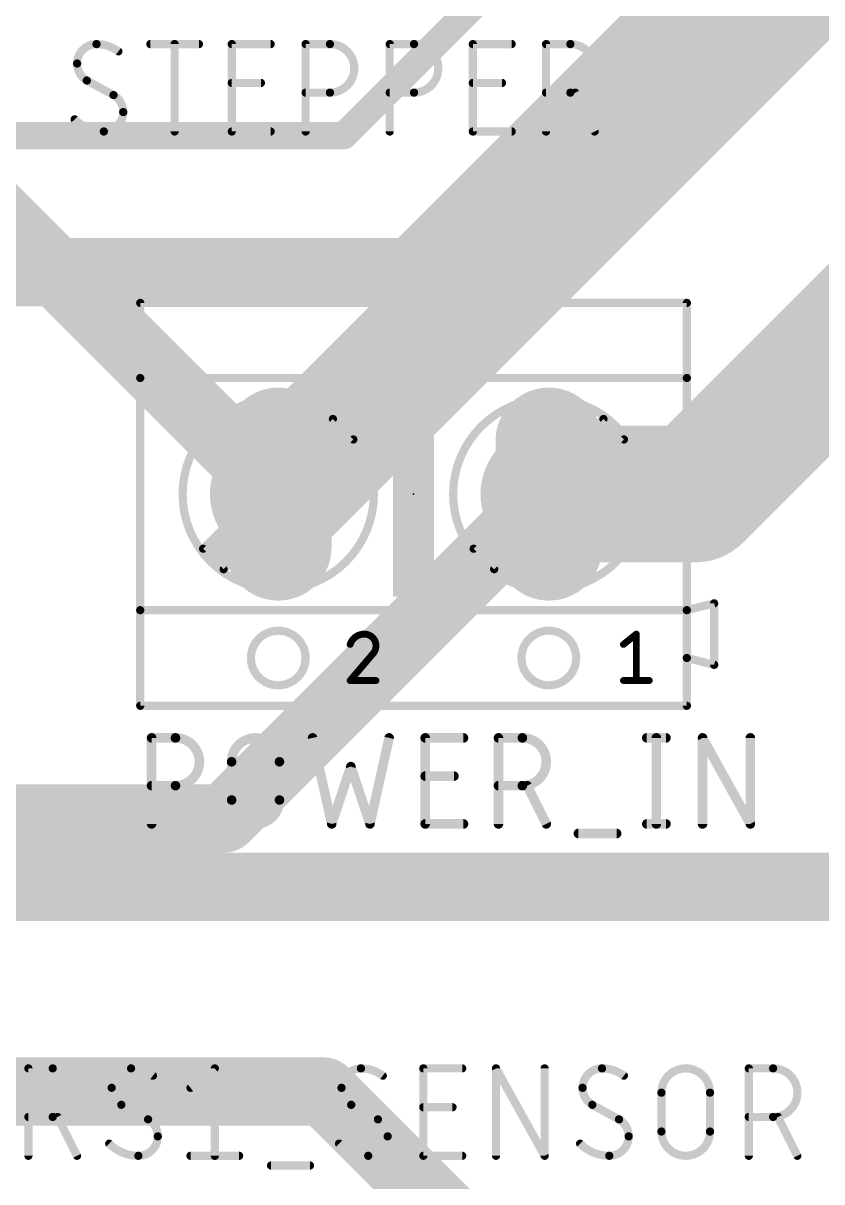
# Model space of a CAD drawing. Extents: x -11 to 111, y 0 to 93.
# Drawn here: x 70.24 to 85.08, y 22.45 to 44 of the extents above; entities that cross this region are included whole.
import ezdxf

# ---------------------------------------------------------------- set-up
doc = ezdxf.new("R2010")
doc.units = 0
for name, color, linetype in [('1', 12, 'CONTINUOUS'), ('16', 132, 'CONTINUOUS'), ('17', 110, 'CONTINUOUS'), ('21', 253, 'CONTINUOUS'), ('23', 53, 'CONTINUOUS'), ('25', 253, 'CONTINUOUS'), ('51', 253, 'CONTINUOUS')]:
    doc.layers.add(name, color=color, linetype=linetype)

# ---------------------------------------------------------------- blocks, each defined once
blk = doc.blocks.new('RECT')
blk.add_solid([(-0.5, -0.5), (0.5, -0.5), (-0.5, 0.5), (0.5, 0.5)])
blk = doc.blocks.new('LONGP100')
at = {"const_width": 1}
blk.add_lwpolyline([(-0.5, 0), (0.5, 0)], dxfattribs=at)
at = {"const_width": 0.5}
for points in [[(-0.5, 0.25, 1), (-0.5, -0.25)], [(0.5, -0.25, 1), (0.5, 0.25)]]:
    blk.add_lwpolyline(points, format="xyb", dxfattribs=at)

msp = doc.modelspace()

# ---------------------------------------------------------------- linework, layer by layer
at = {"layer": '1'}
for points, const_width in [([(76.2, 41.91), (85.09, 50.8)], 0.508), ([(77.47, 39.37), (87.63, 49.53)], 1.27), ([(61.7944, 41.91), (76.2, 41.91)], 0.508), ([(61.7944, 39.37), (77.47, 39.37)], 1.27), ([(67.1284, 27.94), (90.5862, 27.94)], 1.27), ([(68.3984, 24.13), (75.8336, 24.13)], 1.27), ([(87.8224, 12.1412), (75.8336, 24.13)], 1.27)]:
    msp.add_lwpolyline(points, dxfattribs=dict(at, const_width=const_width))
for points, const_width in [([(76.1102, 41.9998, 1), (76.2898, 41.8202)], 0.254), ([(76.2, 41.783, 1), (76.2, 42.037)], 0.254), ([(77.2455, 39.5945, 1), (77.6945, 39.1455)], 0.635), ([(77.47, 39.0525, 1), (77.47, 39.6875)], 0.635), ([(76.0581, 24.3545, 1), (75.6091, 23.9055)], 0.635), ([(75.8336, 23.8125, 1), (75.8336, 24.4475)], 0.635)]:
    msp.add_lwpolyline(points, format="xyb", dxfattribs=dict(at, const_width=const_width))
at = {"layer": '16'}
for points, const_width in [([(93.6952, 53.9569), (74.9808, 35.2425)], 2.54), ([(82.728, 35.2425), (101.4358, 53.9503)], 2.54), ([(74.9808, 35.2425), (69.5833, 40.64)], 1.27), ([(80.01, 35.2425), (82.728, 35.2425)], 2.54), ([(80.01, 35.2425), (73.9775, 29.21)], 1.27), ([(73.9775, 29.21), (68.3984, 29.21)], 1.27)]:
    msp.add_lwpolyline(points, dxfattribs=dict(at, const_width=const_width))
for points, const_width in [([(80.01, 35.8775, 1), (80.01, 34.6075)], 1.27), ([(82.728, 34.6075, 1), (82.728, 35.8775)], 1.27), ([(74.5318, 35.6915, 1), (75.4298, 34.7935)], 1.27), ([(82.2789, 35.6915, 1), (83.177, 34.7935)], 1.27), ([(74.7563, 35.018, 1), (75.2053, 35.467)], 0.635), ([(80.2345, 35.018, 1), (79.7855, 35.467)], 0.635), ([(73.753, 29.4345, 1), (74.202, 28.9855)], 0.635), ([(73.9775, 28.8925, 1), (73.9775, 29.5275)], 0.635)]:
    msp.add_lwpolyline(points, format="xyb", dxfattribs=dict(at, const_width=const_width))
at = {"layer": '21'}
for points, const_width in [([(82.5754, 38.7985), (72.4154, 38.7985)], 0.1524), ([(72.4154, 37.4015), (72.4154, 38.7985)], 0.1524), ([(82.5754, 38.7985), (82.5754, 37.4015)], 0.1524), ([(72.4154, 33.0835), (72.4154, 37.4015)], 0.1524), ([(82.5754, 37.4015), (72.4154, 37.4015)], 0.1524), ([(82.5754, 37.4015), (82.5754, 33.0835)], 0.1524), ([(83.0834, 33.2105), (82.5754, 33.0835)], 0.1524), ([(83.0834, 32.0675), (83.0834, 33.2105)], 0.1524), ([(72.4154, 31.3055), (72.4154, 33.0835)], 0.1524), ([(82.5754, 33.0835), (72.4154, 33.0835)], 0.1524), ([(82.5754, 33.0835), (82.5754, 32.1945)], 0.1524), ([(81.3971, 32.4471), (81.637, 32.639)], 0.127), ([(81.637, 32.639), (81.637, 31.7754)], 0.127), ([(76.7249, 32.2552), (76.3171, 31.7754)], 0.127), ([(82.5754, 32.1945), (83.0834, 32.0675)], 0.1524), ([(82.5754, 32.1945), (82.5754, 31.3055)], 0.1524), ([(76.3171, 31.7754), (76.7969, 31.7754)], 0.127), ([(81.3971, 31.7754), (81.8769, 31.7754)], 0.127), ([(72.4154, 31.3055), (82.5754, 31.3055)], 0.1524)]:
    msp.add_lwpolyline(points, dxfattribs=dict(at, const_width=const_width))
for points, const_width in [([(72.4154, 38.8366, 1), (72.4154, 38.7604)], 0.0762), ([(72.4535, 38.7985, 1), (72.3773, 38.7985)], 0.0762), ([(82.6135, 38.7985, 1), (82.5373, 38.7985)], 0.0762), ([(82.5754, 38.7604, 1), (82.5754, 38.8366)], 0.0762), ([(72.4535, 37.4015, 1), (72.3773, 37.4015)], 0.0762), ([(72.4154, 37.4396, 1), (72.4154, 37.3634)], 0.0762), ([(72.3773, 37.4015, 1), (72.4535, 37.4015)], 0.0762), ([(82.6135, 37.4015, 1), (82.5373, 37.4015)], 0.0762), ([(82.5373, 37.4015, 1), (82.6135, 37.4015)], 0.0762), ([(82.5754, 37.3634, 1), (82.5754, 37.4396)], 0.0762), ([(83.1215, 33.2105, 1), (83.0453, 33.2105)], 0.0762), ([(83.0926, 33.1735, 1), (83.0742, 33.2475)], 0.0762), ([(72.4535, 33.0835, 1), (72.3773, 33.0835)], 0.0762), ([(72.4154, 33.1216, 1), (72.4154, 33.0454)], 0.0762), ([(72.3773, 33.0835, 1), (72.4535, 33.0835)], 0.0762), ([(82.6135, 33.0835, 1), (82.5373, 33.0835)], 0.0762), ([(82.5662, 33.1205, 1), (82.5846, 33.0465)], 0.0762), ([(82.5373, 33.0835, 1), (82.6135, 33.0835)], 0.0762), ([(82.5754, 33.0454, 1), (82.5754, 33.1216)], 0.0762), ([(74.9808, 31.6865, 1), (74.9808, 32.7025, 1), (74.9808, 31.6865)], 0.1524), ([(80.01, 31.6865, 1), (80.01, 32.7025, 1), (80.01, 31.6865)], 0.1524), ([(76.581, 32.639, 0.3252), (76.3171, 32.4471)], 0.127), ([(76.581, 32.6708, 1), (76.581, 32.6073)], 0.0635), ([(76.7969, 32.4231, 0.4142), (76.581, 32.639)], 0.127), ([(76.581, 32.6073, 1), (76.581, 32.6707)], 0.0635), ([(81.6688, 32.639, 1), (81.6053, 32.639)], 0.0635), ([(81.6568, 32.6142, 1), (81.6172, 32.6638)], 0.0635), ([(76.2869, 32.4569, 1), (76.3473, 32.4373)], 0.0635), ([(76.7249, 32.2552, 0.2053), (76.7969, 32.4231)], 0.127), ([(76.8286, 32.4231, 1), (76.7652, 32.4231)], 0.0635), ([(76.7652, 32.4231, 1), (76.8287, 32.4231)], 0.0635), ([(81.3773, 32.4719, 1), (81.417, 32.4223)], 0.0635), ([(76.703, 32.2782, 1), (76.7468, 32.2322)], 0.0635), ([(76.7491, 32.2346, 1), (76.7007, 32.2757)], 0.0635), ([(82.5846, 32.2315, 1), (82.5662, 32.1575)], 0.0762), ([(82.6135, 32.1945, 1), (82.5373, 32.1945)], 0.0762), ([(82.5373, 32.1945, 1), (82.6135, 32.1945)], 0.0762), ([(83.0742, 32.0305, 1), (83.0926, 32.1045)], 0.0762), ([(83.0453, 32.0675, 1), (83.1215, 32.0675)], 0.0762), ([(76.3171, 31.8072, 1), (76.3171, 31.7437)], 0.0635), ([(76.2929, 31.796, 1), (76.3413, 31.7548)], 0.0635), ([(76.7969, 31.7437, 1), (76.7969, 31.8072)], 0.0635), ([(81.3971, 31.8072, 1), (81.3971, 31.7437)], 0.0635), ([(81.6053, 31.7754, 1), (81.6688, 31.7754)], 0.0635), ([(81.8769, 31.7437, 1), (81.8769, 31.8072)], 0.0635), ([(72.4154, 31.3436, 1), (72.4154, 31.2674)], 0.0762), ([(72.3773, 31.3055, 1), (72.4535, 31.3055)], 0.0762), ([(82.5373, 31.3055, 1), (82.6135, 31.3055)], 0.0762), ([(82.5754, 31.2674, 1), (82.5754, 31.3436)], 0.0762)]:
    msp.add_lwpolyline(points, format="xyb", dxfattribs=dict(at, const_width=const_width))
at = {"layer": '23'}
msp.add_point((77.4954, 35.2425), dxfattribs=at)
at = {"layer": '25'}
for points, const_width in [([(71.6026, 43.6118, 0.4142), (71.2414, 43.2506)], 0.1524), ([(72.009, 43.4763, 0.1623), (71.6026, 43.6118)], 0.1524), ([(71.6026, 43.6499, 1), (71.6026, 43.5737)], 0.0762), ([(71.6026, 43.5737, 1), (71.6026, 43.6499)], 0.0762), ([(71.9861, 43.4459, 1), (72.0319, 43.5068)], 0.0762), ([(72.603, 43.6499, 1), (72.603, 43.5737)], 0.0762), ([(73.0927, 43.6118, 1), (73.0165, 43.6118)], 0.0762), ([(73.5061, 43.5737, 1), (73.5061, 43.6499)], 0.0762), ([(74.1551, 43.6118, 1), (74.0789, 43.6118)], 0.0762), ([(74.117, 43.6499, 1), (74.117, 43.5737)], 0.0762), ([(74.8395, 43.5737, 1), (74.8395, 43.6499)], 0.0762), ([(75.5279, 43.6118, 1), (75.4517, 43.6118)], 0.0762), ([(75.4898, 43.6499, 1), (75.4898, 43.5737)], 0.0762), ([(75.9414, 42.7087, 1), (75.9414, 43.6118)], 0.1524), ([(75.9414, 43.6499, 1), (75.9414, 43.5737)], 0.0762), ([(75.9414, 43.5737, 1), (75.9414, 43.6499)], 0.0762), ([(77.0911, 43.6118, 1), (77.0149, 43.6118)], 0.0762), ([(77.053, 43.6499, 1), (77.053, 43.5737)], 0.0762), ([(77.5045, 42.7087, 1), (77.5045, 43.6118)], 0.1524), ([(77.5045, 43.6499, 1), (77.5045, 43.5737)], 0.0762), ([(77.5045, 43.5737, 1), (77.5045, 43.6499)], 0.0762), ([(78.6361, 43.6118, 1), (78.5599, 43.6118)], 0.0762), ([(78.598, 43.6499, 1), (78.598, 43.5737)], 0.0762), ([(79.3205, 43.5737, 1), (79.3205, 43.6499)], 0.0762), ([(79.997, 43.6118, 1), (79.9208, 43.6118)], 0.0762), ([(79.9589, 43.6499, 1), (79.9589, 43.5737)], 0.0762), ([(80.4104, 42.7087, 1), (80.4104, 43.6118)], 0.1524), ([(80.4104, 43.6499, 1), (80.4104, 43.5737)], 0.0762), ([(80.4104, 43.5737, 1), (80.4104, 43.6499)], 0.0762), ([(71.2414, 43.2506, 0.2656), (71.422, 42.9345)], 0.1524), ([(71.2795, 43.2506, 1), (71.2033, 43.2506)], 0.0762), ([(71.2033, 43.2506, 1), (71.2795, 43.2506)], 0.0762), ([(71.4402, 42.9679, 1), (71.4037, 42.901)], 0.0762), ([(71.4026, 42.9016, 1), (71.4413, 42.9673)], 0.0762), ([(74.117, 42.9274, 1), (74.117, 42.8512)], 0.0762), ([(74.6589, 42.8512, 1), (74.6589, 42.9274)], 0.0762), ([(78.598, 42.9274, 1), (78.598, 42.8512)], 0.0762), ([(79.1398, 42.8512, 1), (79.1398, 42.9274)], 0.0762), ([(71.938, 42.6964, 1), (71.8993, 42.6307)], 0.0762), ([(72.0993, 42.3474, 0.2656), (71.9187, 42.6635)], 0.1524), ([(71.9004, 42.6301, 1), (71.9369, 42.697)], 0.0762), ([(75.4898, 42.7468, 1), (75.4898, 42.6706)], 0.0762), ([(75.9414, 42.7468, 1), (75.9414, 42.6706)], 0.0762), ([(75.9414, 42.6706, 1), (75.9414, 42.7468)], 0.0762), ([(77.053, 42.7468, 1), (77.053, 42.6706)], 0.0762), ([(77.5045, 42.7468, 1), (77.5045, 42.6706)], 0.0762), ([(77.5045, 42.6706, 1), (77.5045, 42.7468)], 0.0762), ([(79.9589, 42.7468, 1), (79.9589, 42.6706)], 0.0762), ([(80.4104, 42.7468, 1), (80.4104, 42.6706)], 0.0762), ([(80.4104, 42.6706, 1), (80.4104, 42.7468)], 0.0762), ([(80.5348, 42.7257, 1), (80.4666, 42.6916)], 0.0762), ([(71.1962, 42.212, 0.2), (71.7381, 41.9862)], 0.1524), ([(71.2233, 42.2388, 1), (71.1691, 42.1851)], 0.0762), ([(71.7381, 41.9862, 0.4142), (72.0993, 42.3474)], 0.1524), ([(72.1374, 42.3474, 1), (72.0612, 42.3474)], 0.0762), ([(72.0612, 42.3474, 1), (72.1374, 42.3474)], 0.0762), ([(71.7381, 42.0243, 1), (71.7381, 41.9481)], 0.0762), ([(71.7381, 41.9481, 1), (71.7381, 42.0243)], 0.0762), ([(73.0165, 41.9862, 1), (73.0927, 41.9862)], 0.0762), ([(74.117, 42.0243, 1), (74.117, 41.9481)], 0.0762), ([(74.0789, 41.9862, 1), (74.1551, 41.9862)], 0.0762), ([(74.8395, 41.9481, 1), (74.8395, 42.0243)], 0.0762), ([(75.4517, 41.9862, 1), (75.5279, 41.9862)], 0.0762), ([(77.0149, 41.9862, 1), (77.0911, 41.9862)], 0.0762), ([(78.598, 42.0243, 1), (78.598, 41.9481)], 0.0762), ([(78.5599, 41.9862, 1), (78.6361, 41.9862)], 0.0762), ([(79.3205, 41.9481, 1), (79.3205, 42.0243)], 0.0762), ([(79.9208, 41.9862, 1), (79.997, 41.9862)], 0.0762), ([(80.8279, 41.9692, 1), (80.896, 42.0032)], 0.0762), ([(72.6262, 30.7531, 1), (72.6262, 30.6641)], 0.0889), ([(72.6707, 30.7086, 1), (72.5818, 30.7086)], 0.0889), ([(73.0707, 30.7531, 1), (73.0707, 30.6641)], 0.0889), ([(73.0707, 29.8196, 1), (73.0707, 30.7086)], 0.1778), ([(73.0707, 30.6641, 1), (73.0707, 30.7531)], 0.0889), ([(75.003, 30.2641, 1), (74.114, 30.2641)], 0.1778), ([(75.6623, 30.7182, 1), (75.5755, 30.699)], 0.0889), ([(77.0847, 30.699, 1), (76.9979, 30.7182)], 0.0889), ([(77.7125, 30.7531, 1), (77.7125, 30.6641)], 0.0889), ([(77.7569, 30.7086, 1), (77.668, 30.7086)], 0.0889), ([(78.4237, 30.6641, 1), (78.4237, 30.7531)], 0.0889), ([(79.074, 30.7531, 1), (79.074, 30.6641)], 0.0889), ([(79.1184, 30.7086, 1), (79.0295, 30.7086)], 0.0889), ([(79.5185, 30.7531, 1), (79.5185, 30.6641)], 0.0889), ([(79.5185, 29.8196, 1), (79.5185, 30.7086)], 0.1778), ([(79.5185, 30.6641, 1), (79.5185, 30.7531)], 0.0889), ([(81.8316, 30.7531, 1), (81.8316, 30.6641)], 0.0889), ([(82.0538, 30.7086, 1), (81.965, 30.7086)], 0.0889), ([(82.1872, 30.6641, 1), (82.1872, 30.7531)], 0.0889), ([(82.912, 30.7086, 1), (82.8231, 30.7086)], 0.0889), ([(82.9064, 30.7302, 1), (82.8286, 30.687)], 0.0889), ([(83.801, 30.7086, 1), (83.7121, 30.7086)], 0.0889), ([(74.1585, 30.2641, 1), (74.0696, 30.2641)], 0.0889), ([(74.0696, 30.2641, 1), (74.1585, 30.2641)], 0.0889), ([(75.0475, 30.2641, 1), (74.9586, 30.2641)], 0.0889), ([(74.9586, 30.2641, 1), (75.0475, 30.2641)], 0.0889), ([(76.3722, 30.1893, 1), (76.2879, 30.1611)], 0.0889), ([(76.3722, 30.1611, 1), (76.2879, 30.1893)], 0.0889), ([(77.7125, 30.0419, 1), (77.7125, 29.953)], 0.0889), ([(78.2459, 29.953, 1), (78.2459, 30.0419)], 0.0889), ([(72.6262, 29.8641, 1), (72.6262, 29.7752)], 0.0889), ([(73.0707, 29.8641, 1), (73.0707, 29.7752)], 0.0889), ([(73.0707, 29.7752, 1), (73.0707, 29.8641)], 0.0889), ([(79.074, 29.8641, 1), (79.074, 29.7752)], 0.0889), ([(79.5185, 29.8641, 1), (79.5185, 29.7752)], 0.0889), ([(79.5185, 29.7752, 1), (79.5185, 29.8641)], 0.0889), ([(79.6472, 29.8395, 1), (79.5676, 29.7997)], 0.0889), ([(74.114, 29.5529, 1), (75.003, 29.5529)], 0.1778), ([(74.1585, 29.5529, 1), (74.0696, 29.5529)], 0.0889), ([(74.0696, 29.5529, 1), (74.1585, 29.5529)], 0.0889), ([(75.0475, 29.5529, 1), (74.9586, 29.5529)], 0.0889), ([(74.9586, 29.5529, 1), (75.0475, 29.5529)], 0.0889), ([(72.5818, 29.1084, 1), (72.6707, 29.1084)], 0.0889), ([(75.9323, 29.1225, 1), (76.0166, 29.0943)], 0.0889), ([(75.9311, 29.0988, 1), (76.0179, 29.118)], 0.0889), ([(76.6423, 29.118, 1), (76.7291, 29.0988)], 0.0889), ([(76.6435, 29.0943, 1), (76.7278, 29.1225)], 0.0889), ([(77.7125, 29.1529, 1), (77.7125, 29.064)], 0.0889), ([(77.668, 29.1084, 1), (77.7569, 29.1084)], 0.0889), ([(78.4237, 29.064, 1), (78.4237, 29.1529)], 0.0889), ([(79.0295, 29.1084, 1), (79.1184, 29.1084)], 0.0889), ([(79.9232, 29.0885, 1), (80.0028, 29.1283)], 0.0889), ([(81.8316, 29.1529, 1), (81.8316, 29.064)], 0.0889), ([(81.965, 29.1084, 1), (82.0538, 29.1084)], 0.0889), ([(82.1872, 29.064, 1), (82.1872, 29.1529)], 0.0889), ([(82.8231, 29.1084, 1), (82.912, 29.1084)], 0.0889), ([(83.7121, 29.1084, 1), (83.801, 29.1084)], 0.0889), ([(83.7176, 29.0868, 1), (83.7954, 29.13)], 0.0889), ([(80.5596, 28.9751, 1), (80.5596, 28.8862)], 0.0889), ([(81.2708, 28.8862, 1), (81.2708, 28.9751)], 0.0889), ([(70.375, 24.5618, 1), (70.2988, 24.5618)], 0.0762), ([(70.3369, 24.5999, 1), (70.3369, 24.5237)], 0.0762), ([(70.7885, 23.6587, 1), (70.7885, 24.5618)], 0.1524), ([(70.7885, 24.5999, 1), (70.7885, 24.5237)], 0.0762), ([(70.7885, 24.5237, 1), (70.7885, 24.5999)], 0.0762), ([(72.2452, 24.5618, 0.4142), (71.884, 24.2006)], 0.1524), ([(72.6516, 24.4263, 0.1623), (72.2452, 24.5618)], 0.1524), ([(72.2452, 24.5999, 1), (72.2452, 24.5237)], 0.0762), ([(72.2452, 24.5237, 1), (72.2452, 24.5999)], 0.0762), ([(73.8395, 24.5618, 1), (73.7633, 24.5618)], 0.0762), ([(73.8252, 24.532, 1), (73.7776, 24.5916)], 0.0762), ([(76.5177, 24.5618, 0.4142), (76.1565, 24.2006)], 0.1524), ([(76.9241, 24.4263, 0.1623), (76.5177, 24.5618)], 0.1524), ([(76.5177, 24.5999, 1), (76.5177, 24.5237)], 0.0762), ([(76.5177, 24.5237, 1), (76.5177, 24.5999)], 0.0762), ([(77.7155, 24.5618, 1), (77.6393, 24.5618)], 0.0762), ([(77.6774, 24.5999, 1), (77.6774, 24.5237)], 0.0762), ([(78.3999, 24.5237, 1), (78.3999, 24.5999)], 0.0762), ([(79.0673, 24.5618, 1), (78.9911, 24.5618)], 0.0762), ([(79.0625, 24.5803, 1), (78.9959, 24.5433)], 0.0762), ([(79.9704, 24.5618, 1), (79.8942, 24.5618)], 0.0762), ([(80.9987, 24.5618, 0.4142), (80.6374, 24.2006)], 0.1524), ([(81.4051, 24.4263, 0.1623), (80.9987, 24.5618)], 0.1524), ([(80.9987, 24.5999, 1), (80.9987, 24.5237)], 0.0762), ([(80.9987, 24.5237, 1), (80.9987, 24.5999)], 0.0762), ([(83.0064, 24.1102, 1), (82.1033, 24.1102)], 0.1524), ([(83.7658, 24.5618, 1), (83.6896, 24.5618)], 0.0762), ([(83.7277, 24.5999, 1), (83.7277, 24.5237)], 0.0762), ([(84.1792, 23.6587, 1), (84.1792, 24.5618)], 0.1524), ([(84.1792, 24.5999, 1), (84.1792, 24.5237)], 0.0762), ([(84.1792, 24.5237, 1), (84.1792, 24.5999)], 0.0762), ([(72.6287, 24.3959, 1), (72.6745, 24.4568)], 0.0762), ([(76.9013, 24.3959, 1), (76.947, 24.4568)], 0.0762), ([(81.3822, 24.3959, 1), (81.428, 24.4568)], 0.0762), ([(71.884, 24.2006, 0.2656), (72.0646, 23.8845)], 0.1524), ([(71.9221, 24.2006, 1), (71.8459, 24.2006)], 0.0762), ([(71.8459, 24.2006, 1), (71.9221, 24.2006)], 0.0762), ([(73.326, 24.2303, 1), (73.3736, 24.1708)], 0.0762), ([(76.1565, 24.2006, 0.2656), (76.3371, 23.8845)], 0.1524), ([(76.1946, 24.2006, 1), (76.1184, 24.2006)], 0.0762), ([(76.1184, 24.2006, 1), (76.1946, 24.2006)], 0.0762), ([(80.6374, 24.2006, 0.2656), (80.8181, 23.8845)], 0.1524), ([(80.6755, 24.2006, 1), (80.5993, 24.2006)], 0.0762), ([(80.5993, 24.2006, 1), (80.6755, 24.2006)], 0.0762), ([(82.1414, 24.1102, 1), (82.0652, 24.1102)], 0.0762), ([(82.0652, 24.1102, 1), (82.1414, 24.1102)], 0.0762), ([(83.0445, 24.1102, 1), (82.9683, 24.1102)], 0.0762), ([(82.9683, 24.1102, 1), (83.0445, 24.1102)], 0.0762), ([(72.0828, 23.9179, 1), (72.0463, 23.851)], 0.0762), ([(72.0452, 23.8516, 1), (72.0839, 23.9173)], 0.0762), ([(76.3554, 23.9179, 1), (76.3189, 23.851)], 0.0762), ([(76.3178, 23.8516, 1), (76.3565, 23.9173)], 0.0762), ([(80.8363, 23.9179, 1), (80.7998, 23.851)], 0.0762), ([(80.7987, 23.8516, 1), (80.8374, 23.9173)], 0.0762), ([(70.3369, 23.6968, 1), (70.3369, 23.6206)], 0.0762), ([(70.7885, 23.6968, 1), (70.7885, 23.6206)], 0.0762), ([(70.7885, 23.6206, 1), (70.7885, 23.6968)], 0.0762), ([(70.9129, 23.6757, 1), (70.8447, 23.6416)], 0.0762), ([(77.6774, 23.8774, 1), (77.6774, 23.8012)], 0.0762), ([(78.2193, 23.8012, 1), (78.2193, 23.8774)], 0.0762), ([(83.7277, 23.6968, 1), (83.7277, 23.6206)], 0.0762), ([(84.1792, 23.6968, 1), (84.1792, 23.6206)], 0.0762), ([(84.1792, 23.6206, 1), (84.1792, 23.6968)], 0.0762), ([(84.3036, 23.6757, 1), (84.2355, 23.6416)], 0.0762), ([(72.5806, 23.6464, 1), (72.5419, 23.5807)], 0.0762), ([(72.7419, 23.2974, 0.2656), (72.5613, 23.6135)], 0.1524), ([(72.543, 23.5801, 1), (72.5795, 23.647)], 0.0762), ([(76.8532, 23.6464, 1), (76.8145, 23.5807)], 0.0762), ([(77.0144, 23.2974, 0.2656), (76.8338, 23.6135)], 0.1524), ([(76.8156, 23.5801, 1), (76.8521, 23.647)], 0.0762), ([(81.3341, 23.6464, 1), (81.2954, 23.5807)], 0.0762), ([(81.4954, 23.2974, 0.2656), (81.3148, 23.6135)], 0.1524), ([(81.2965, 23.5801, 1), (81.333, 23.647)], 0.0762), ([(72.3807, 22.9362, 0.4142), (72.7419, 23.2974)], 0.1524), ([(72.78, 23.2974, 1), (72.7038, 23.2974)], 0.0762), ([(72.7038, 23.2974, 1), (72.78, 23.2974)], 0.0762), ([(76.6532, 22.9362, 0.4142), (77.0144, 23.2974)], 0.1524), ([(77.0525, 23.2974, 1), (76.9763, 23.2974)], 0.0762), ([(76.9763, 23.2974, 1), (77.0525, 23.2974)], 0.0762), ([(81.1342, 22.9362, 0.4142), (81.4954, 23.2974)], 0.1524), ([(81.5335, 23.2974, 1), (81.4573, 23.2974)], 0.0762), ([(81.4573, 23.2974, 1), (81.5335, 23.2974)], 0.0762), ([(82.1033, 23.3878, 1), (83.0064, 23.3878)], 0.1524), ([(82.1414, 23.3878, 1), (82.0652, 23.3878)], 0.0762), ([(82.0652, 23.3878, 1), (82.1414, 23.3878)], 0.0762), ([(83.0445, 23.3878, 1), (82.9683, 23.3878)], 0.0762), ([(82.9683, 23.3878, 1), (83.0445, 23.3878)], 0.0762), ([(71.8388, 23.162, 0.2), (72.3807, 22.9362)], 0.1524), ([(71.8659, 23.1888, 1), (71.8118, 23.1351)], 0.0762), ([(76.1113, 23.162, 0.2), (76.6532, 22.9362)], 0.1524), ([(76.1384, 23.1888, 1), (76.0843, 23.1351)], 0.0762), ([(80.6193, 23.1888, 1), (80.5652, 23.1351)], 0.0762), ([(80.5923, 23.162, 0.2), (81.1342, 22.9362)], 0.1524), ([(70.2988, 22.9362, 1), (70.375, 22.9362)], 0.0762), ([(71.206, 22.9192, 1), (71.2741, 22.9532)], 0.0762), ([(72.3807, 22.9743, 1), (72.3807, 22.8981)], 0.0762), ([(72.3807, 22.8981, 1), (72.3807, 22.9743)], 0.0762), ([(73.3498, 22.9743, 1), (73.3498, 22.8981)], 0.0762), ([(73.7633, 22.9362, 1), (73.8395, 22.9362)], 0.0762), ([(74.2529, 22.8981, 1), (74.2529, 22.9743)], 0.0762), ([(76.6532, 22.9743, 1), (76.6532, 22.8981)], 0.0762), ([(76.6532, 22.8981, 1), (76.6532, 22.9743)], 0.0762), ([(77.6774, 22.9743, 1), (77.6774, 22.8981)], 0.0762), ([(77.6393, 22.9362, 1), (77.7155, 22.9362)], 0.0762), ([(78.3999, 22.8981, 1), (78.3999, 22.9743)], 0.0762), ([(78.9911, 22.9362, 1), (79.0673, 22.9362)], 0.0762), ([(79.8942, 22.9362, 1), (79.9704, 22.9362)], 0.0762), ([(79.899, 22.9177, 1), (79.9656, 22.9547)], 0.0762), ([(81.1342, 22.9743, 1), (81.1342, 22.8981)], 0.0762), ([(81.1342, 22.8981, 1), (81.1342, 22.9743)], 0.0762), ([(83.6896, 22.9362, 1), (83.7658, 22.9362)], 0.0762), ([(84.5967, 22.9192, 1), (84.6649, 22.9532)], 0.0762), ([(74.8469, 22.7937, 1), (74.8469, 22.7175)], 0.0762), ([(75.5694, 22.7175, 1), (75.5694, 22.7937)], 0.0762)]:
    msp.add_lwpolyline(points, format="xyb", dxfattribs=dict(at, const_width=const_width))
for points, const_width in [([(72.603, 43.6118), (73.5061, 43.6118)], 0.1524), ([(73.0546, 41.9862), (73.0546, 43.6118)], 0.1524), ([(74.117, 41.9862), (74.117, 43.6118)], 0.1524), ([(74.117, 43.6118), (74.8395, 43.6118)], 0.1524), ([(75.4898, 41.9862), (75.4898, 43.6118)], 0.1524), ([(75.4898, 43.6118), (75.9414, 43.6118)], 0.1524), ([(77.053, 41.9862), (77.053, 43.6118)], 0.1524), ([(77.053, 43.6118), (77.5045, 43.6118)], 0.1524), ([(78.598, 41.9862), (78.598, 43.6118)], 0.1524), ([(78.598, 43.6118), (79.3205, 43.6118)], 0.1524), ([(79.9589, 41.9862), (79.9589, 43.6118)], 0.1524), ([(79.9589, 43.6118), (80.4104, 43.6118)], 0.1524), ([(71.9187, 42.6635), (71.422, 42.9345)], 0.1524), ([(74.117, 42.8893), (74.6589, 42.8893)], 0.1524), ([(78.598, 42.8893), (79.1398, 42.8893)], 0.1524), ([(75.9414, 42.7087), (75.4898, 42.7087)], 0.1524), ([(77.5045, 42.7087), (77.053, 42.7087)], 0.1524), ([(80.4104, 42.7087), (79.9589, 42.7087)], 0.1524), ([(80.862, 41.9862), (80.5007, 42.7087)], 0.1524), ([(74.8395, 41.9862), (74.117, 41.9862)], 0.1524), ([(79.3205, 41.9862), (78.598, 41.9862)], 0.1524), ([(72.6262, 29.1084), (72.6262, 30.7086)], 0.1778), ([(72.6262, 30.7086), (73.0707, 30.7086)], 0.1778), ([(75.6189, 30.7086), (75.9745, 29.1084)], 0.1778), ([(76.6857, 29.1084), (77.0413, 30.7086)], 0.1778), ([(77.7125, 29.1084), (77.7125, 30.7086)], 0.1778), ([(77.7125, 30.7086), (78.4237, 30.7086)], 0.1778), ([(79.074, 29.1084), (79.074, 30.7086)], 0.1778), ([(79.074, 30.7086), (79.5185, 30.7086)], 0.1778), ([(81.8316, 30.7086), (82.1872, 30.7086)], 0.1778), ([(82.0094, 30.7086), (82.0094, 29.1084)], 0.1778), ([(82.8675, 29.1084), (82.8675, 30.7086)], 0.1778), ([(82.8675, 30.7086), (83.7565, 29.1084)], 0.1778), ([(83.7565, 29.1084), (83.7565, 30.7086)], 0.1778), ([(74.114, 29.5529), (74.114, 30.2641)], 0.1778), ([(75.003, 30.2641), (75.003, 29.5529)], 0.1778), ([(75.9745, 29.1084), (76.3301, 30.1752)], 0.1778), ([(76.3301, 30.1752), (76.6857, 29.1084)], 0.1778), ([(77.7125, 29.9974), (78.2459, 29.9974)], 0.1778), ([(73.0707, 29.8196), (72.6262, 29.8196)], 0.1778), ([(79.5185, 29.8196), (79.074, 29.8196)], 0.1778), ([(79.963, 29.1084), (79.6074, 29.8196)], 0.1778), ([(78.4237, 29.1084), (77.7125, 29.1084)], 0.1778), ([(81.8316, 29.1084), (82.1872, 29.1084)], 0.1778), ([(80.5596, 28.9306), (81.2708, 28.9306)], 0.1778), ([(70.3369, 22.9362), (70.3369, 24.5618)], 0.1524), ([(70.3369, 24.5618), (70.7885, 24.5618)], 0.1524), ([(73.3498, 24.2006), (73.8014, 24.5618)], 0.1524), ([(73.8014, 24.5618), (73.8014, 22.9362)], 0.1524), ([(77.6774, 22.9362), (77.6774, 24.5618)], 0.1524), ([(77.6774, 24.5618), (78.3999, 24.5618)], 0.1524), ([(79.0292, 22.9362), (79.0292, 24.5618)], 0.1524), ([(79.0292, 24.5618), (79.9323, 22.9362)], 0.1524), ([(79.9323, 22.9362), (79.9323, 24.5618)], 0.1524), ([(83.7277, 22.9362), (83.7277, 24.5618)], 0.1524), ([(83.7277, 24.5618), (84.1792, 24.5618)], 0.1524), ([(82.1033, 23.3878), (82.1033, 24.1102)], 0.1524), ([(83.0064, 24.1102), (83.0064, 23.3878)], 0.1524), ([(72.5613, 23.6135), (72.0646, 23.8845)], 0.1524), ([(76.8338, 23.6135), (76.3371, 23.8845)], 0.1524), ([(81.3148, 23.6135), (80.8181, 23.8845)], 0.1524), ([(70.7885, 23.6587), (70.3369, 23.6587)], 0.1524), ([(71.24, 22.9362), (70.8788, 23.6587)], 0.1524), ([(77.6774, 23.8393), (78.2193, 23.8393)], 0.1524), ([(84.1792, 23.6587), (83.7277, 23.6587)], 0.1524), ([(84.6308, 22.9362), (84.2696, 23.6587)], 0.1524), ([(73.3498, 22.9362), (74.2529, 22.9362)], 0.1524), ([(78.3999, 22.9362), (77.6774, 22.9362)], 0.1524), ([(74.8469, 22.7556), (75.5694, 22.7556)], 0.1524)]:
    msp.add_lwpolyline(points, dxfattribs=dict(at, const_width=const_width))
at = {"layer": '51'}
for points, const_width in [([(74.9808, 33.4645, 1), (74.9808, 37.0205, 1), (74.9808, 33.4645)], 0.1524), ([(80.01, 33.4645, 1), (80.01, 37.0205, 1), (80.01, 33.4645)], 0.1524), ([(76.0237, 36.6664, 1), (75.9699, 36.6126)], 0.0762), ([(76.0237, 36.6126, 1), (75.9699, 36.6664)], 0.0762), ([(81.0529, 36.6664, 1), (80.9991, 36.6126)], 0.0762), ([(81.0529, 36.6126, 1), (80.9991, 36.6664)], 0.0762), ([(76.1046, 36.1507, 1), (75.889, 36.3663)], 0.3048), ([(81.1338, 36.1507, 1), (80.9182, 36.3663)], 0.3048), ([(76.4047, 36.2316, 1), (76.3509, 36.2854)], 0.0762), ([(76.3509, 36.2316, 1), (76.4047, 36.2854)], 0.0762), ([(81.4339, 36.2316, 1), (81.3801, 36.2854)], 0.0762), ([(81.3801, 36.2316, 1), (81.4339, 36.2854)], 0.0762), ([(73.857, 34.3343, 1), (74.0726, 34.1187)], 0.3048), ([(78.8862, 34.3343, 1), (79.1018, 34.1187)], 0.3048), ([(73.6107, 34.2534, 1), (73.5569, 34.1996)], 0.0762), ([(73.5569, 34.2534, 1), (73.6107, 34.1996)], 0.0762), ([(78.6399, 34.2534, 1), (78.5861, 34.1996)], 0.0762), ([(78.5861, 34.2534, 1), (78.6399, 34.1996)], 0.0762), ([(73.9379, 33.8724, 1), (73.9917, 33.8186)], 0.0762), ([(73.9379, 33.8186, 1), (73.9917, 33.8724)], 0.0762), ([(78.9671, 33.8724, 1), (79.0209, 33.8186)], 0.0762), ([(78.9671, 33.8186, 1), (79.0209, 33.8724)], 0.0762)]:
    msp.add_lwpolyline(points, format="xyb", dxfattribs=dict(at, const_width=const_width))
for points, const_width in [([(75.9968, 36.6395), (73.5838, 34.2265)], 0.1524), ([(76.3778, 36.2585), (75.9968, 36.6395)], 0.1524), ([(81.026, 36.6395), (78.613, 34.2265)], 0.1524), ([(81.407, 36.2585), (81.026, 36.6395)], 0.1524), ([(75.9968, 36.2585), (73.9648, 34.2265)], 0.6096), ([(81.026, 36.2585), (78.994, 34.2265)], 0.6096), ([(76.3778, 36.2585), (73.9648, 33.8455)], 0.1524), ([(81.407, 36.2585), (78.994, 33.8455)], 0.1524), ([(73.9648, 33.8455), (73.5838, 34.2265)], 0.1524), ([(78.994, 33.8455), (78.613, 34.2265)], 0.1524)]:
    msp.add_lwpolyline(points, dxfattribs=dict(at, const_width=const_width))

# ---------------------------------------------------------------- block references
at = {"layer": '17', "xscale": 1.9812, "yscale": 1.9812, "rotation": 270}
for p in [(74.9808, 35.2425), (74.9808, 35.2425), (80.01, 35.2425), (80.01, 35.2425)]:
    msp.add_blockref('LONGP100', p, dxfattribs=at)
at = {"layer": '21', "xscale": 0.762, "yscale": 3.81, "rotation": 180}
msp.add_blockref('RECT', (77.4954, 35.2425), dxfattribs=at)

doc.saveas('drawing.dxf')
